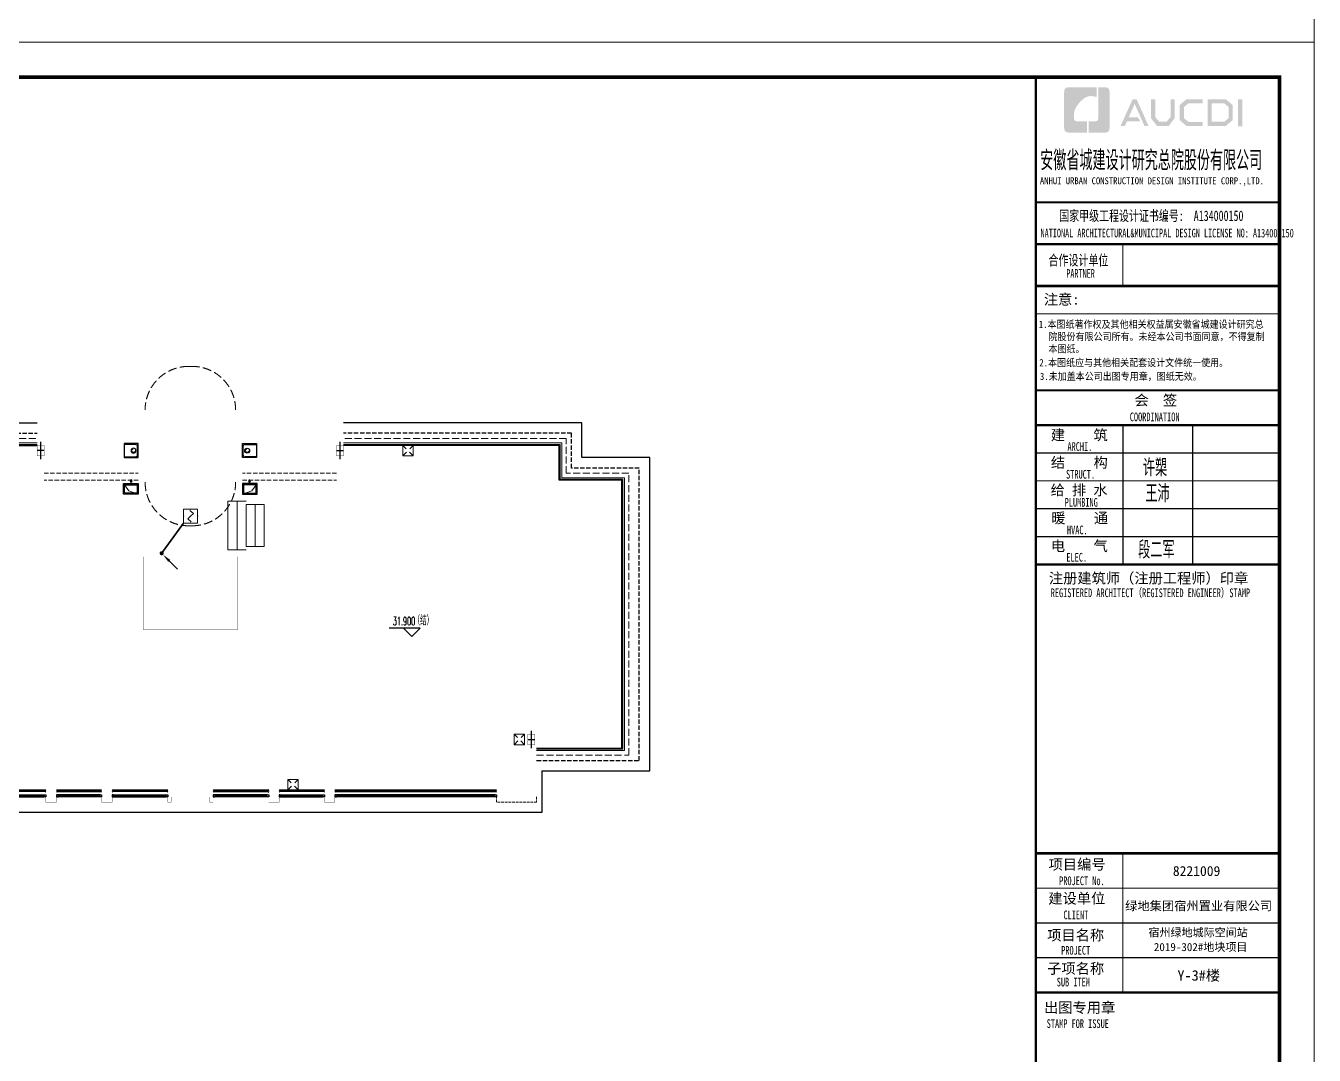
# Model space of a CAD drawing. Extents: x 3774419 to 4775970, y -926964 to 2266.
# Drawn here: x 4486647 to 4523670, y -896555 to -866979 of the extents above; entities that cross this region are included whole.
import ezdxf
from ezdxf.enums import TextEntityAlignment as Align

# ---------------------------------------------------------------- set-up
doc = ezdxf.new("R2010")
doc.units = 0
doc.header["$LTSCALE"] = 1000
doc.header["$MEASUREMENT"] = 0
for name, pattern in [('#P_--_20B1_001_t3$0$DASH', [0.35, 0.25, -0.1]), ('__DASH', [0.35, 0.25, -0.1]), ('DASH', [0.35, 0.25, -0.1])]:
    doc.linetypes.add(name, pattern=pattern)
doc.layers.get('0').update_dxf_attribs({"linetype": 'CONTINUOUS'})
for name, color, linetype in [('!!电气', 1, 'CONTINUOUS'), ('$RECOVER_210609100354-0', 7, 'CONTINUOUS'), ('3-栏杆1', 252, 'CONTINUOUS'), ('DIM_ELEV', 3, 'CONTINUOUS'), ('LVTRY', 252, 'CONTINUOUS'), ('LWIRE', 4, 'CONTINUOUS'), ('PUB_TITLE', 4, 'CONTINUOUS'), ('ROOF', 183, 'CONTINUOUS'), ('VPIPE-雨水', 4, 'DASH'), ('WIRE-消防', 4, 'CONTINUOUS'), ('图签文字', 4, 'CONTINUOUS'), ('建筑-排气道', 252, 'CONTINUOUS'), ('机电标识类', 1, 'CONTINUOUS'), ('污水', 3, 'CONTINUOUS'), ('看线', 185, 'CONTINUOUS'), ('管', 193, 'CONTINUOUS'), ('铝合金', 144, 'CONTINUOUS')]:
    doc.layers.add(name, color=color, linetype=linetype)
for name, color, linetype, lineweight in [('EQUIP-消防', 3, 'CONTINUOUS', 20), ('PUB_HATCH', 8, 'CONTINUOUS', 9), ('STAIR', 252, 'CONTINUOUS', 20), ('WINDOW', 146, 'CONTINUOUS', 20), ('图框', 147, 'CONTINUOUS', 20), ('图签', 147, 'CONTINUOUS', 18), ('平面-分水线', 189, 'CONTINUOUS', 15), ('平面-栏杆', 56, 'CONTINUOUS', 15), ('平面-看线', 252, 'CONTINUOUS', 15), ('立面-洞口示意', 252, 'CONTINUOUS', 13)]:
    doc.layers.add(name, color=color, linetype=linetype, lineweight=lineweight)
doc.styles.add('_TCH_DIM', font='SIMPLEX', dxfattribs={"bigfont": 'GBCBIG'})
doc.styles.add('HT', font='simhei.ttf')
doc.styles.get("Standard").update_dxf_attribs({"font": 'gbenor.shx', "bigfont": 'gbcbig.shx'})
doc.styles.add('宋体', font='', dxfattribs={"height": 4})
doc.styles.add('建筑图签-1', font='simhei.ttf', dxfattribs={"width": 0.7})
doc.styles.add('建筑图签-2', font='TXT.shx', dxfattribs={"width": 0.5, "bigfont": 'HZTXT.shx'})
doc.styles.get('宋体').set_extended_font_data('SimSun')

# ---------------------------------------------------------------- blocks, each defined once
blk = doc.blocks.new('R5T6Y7TRF')
at = {"layer": '平面-分水线', "color": 252, "elevation": -134}
blk.add_lwpolyline([(392485, -26438), (392785, -26438), (392785, -26738), (392485, -26738)], close=True, dxfattribs=at)
for points in [[(392485, -26438), (392582, -26534)], [(392485, -26738), (392593, -26629)], [(392676, -26629), (392785, -26738)], [(392688, -26534), (392785, -26438)]]:
    blk.add_lwpolyline(points, dxfattribs=at)
blk = doc.blocks.new('*U179')
h = blk.add_hatch(color=5)
h.set_gradient(color1=(0, 0, 255), rotation=180, tint=1)
h.paths.add_polyline_path([(0, 0), (-6.35, -6.35), (-6.35, -2.159), (-15, -2.159), (-15, 2.159), (-6.35, 2.159), (-6.35, 6.35)])
at = {"color": 0, "linetype": 'Continuous'}
blk.add_lwpolyline([(0, 0), (-6.35, -6.35), (-6.35, -2.159), (-15, -2.159), (-15, 2.159), (-6.35, 2.159), (-6.35, 6.35)], close=True, dxfattribs=at)
blk = doc.blocks.new('sgrsefv')
at = {"layer": 'PUB_HATCH'}
blk.add_hatch(color=256, dxfattribs=at).paths.add_polyline_path([(1112933, 840916), (1112933, 840646), (1113073, 840646), (1113073, 840661), (1112968, 840661), (1112948, 840681), (1112948, 840881), (1112968, 840901), (1113288, 840901), (1113308, 840881), (1113308, 840681), (1113288, 840661), (1113183, 840661), (1113183, 840646), (1113323, 840646), (1113323, 840916)])
at = {"layer": 'LVTRY', "color": 1}
for p, q in [((1113073, 840661), (1113073, 840646)), ((1113183, 840661), (1113183, 840646))]:
    blk.add_line(p, q, dxfattribs=at)
for points in [[(1112918, 840931), (1113338, 840931), (1113338, 840631), (1112918, 840631)], [(1112933, 840916), (1113323, 840916), (1113323, 840646), (1112933, 840646)], [(1113288, 840661), (1112968, 840661), (1112948, 840681), (1112948, 840881), (1112968, 840901), (1113288, 840901), (1113308, 840881), (1113308, 840681), (1113288, 840661)]]:
    blk.add_lwpolyline(points, close=True, dxfattribs=at)
at = {"layer": '立面-洞口示意'}
blk.add_lwpolyline([(1112918, 840931), (1113182, 840837), (1113338, 840631)], dxfattribs=at)
at = {"layer": '建筑-排气道', "xscale": -5, "yscale": 5, "zscale": 5, "rotation": 270}
blk.add_blockref('*U179', (1113118, 840599), dxfattribs=at)
blk = doc.blocks.new('A$C3EB2330C')
at = {"layer": '管', "color": 252}
for p, q in [((0, 380), (330, 380)), ((330, 20), (0, 20)), ((380, 330), (380, 70))]:
    blk.add_line(p, q, dxfattribs=at)
blk.add_lwpolyline([(400, 400), (400, 0), (0, 0), (0, 400)], close=True, dxfattribs=at)
for centre, start, end in [((330, 330), 0, 90), ((330, 70), 270, 360)]:
    blk.add_arc(centre, 50, start, end, dxfattribs=at)
blk.add_ellipse((267, 200), major_axis=(-49.5, -49.5), ratio=1, start_param=-0.785398, end_param=5.497787, dxfattribs=at)
blk = doc.blocks.new('GDGDGDGRGD')
at = {"color": 252, "linetype": '__DASH', "ltscale": 0.1}
blk.add_wipeout([(428917, 296115), (428717, 296115), (428717, 295815), (428917, 295815)], dxfattribs=at).dxf.layer = '污水'
at = {"layer": '机电标识类', "color": 252, "linetype": 'DASH', "ltscale": 400}
for p, q in [((428817, 295715), (428817, 296215)), ((428917, 295965), (428717, 295965))]:
    blk.add_line(p, q, dxfattribs=at)
at = {"layer": '污水', "color": 252, "linetype": '__DASH', "ltscale": 0.1, "const_width": 10}
blk.add_lwpolyline([(428917, 296115), (428717, 296115), (428717, 295815), (428917, 295815)], close=True, dxfattribs=at)
blk = doc.blocks.new('A$C1BAD4CCC')
at = {"layer": 'PUB_HATCH'}
blk.add_hatch(color=252, dxfattribs=at).paths.add_polyline_path([(15, -15), (15, -285), (155, -285), (155, -270), (50, -270), (30, -250), (30, -50), (50, -30), (370, -30), (390, -50), (390, -250), (370, -270), (265, -270), (265, -285), (405, -285), (405, -15)])
at = {"layer": 'LVTRY', "color": 252}
for p, q in [((155, -270), (155, -285)), ((265, -270), (265, -285))]:
    blk.add_line(p, q, dxfattribs=at)
for points in [[(420, 0), (0, 0), (0, -300), (420, -300)], [(405, -15), (15, -15), (15, -285), (405, -285)], [(50, -270), (370, -270), (390, -250), (390, -50), (370, -30), (50, -30), (30, -50), (30, -250), (50, -270)]]:
    blk.add_lwpolyline(points, close=True, dxfattribs=at)
at = {"layer": '立面-洞口示意', "color": 252}
blk.add_lwpolyline([(420, 0), (156, -94), (0, -300)], dxfattribs=at)
blk = doc.blocks.new('A$C2C2276DA')
at = {"layer": '$RECOVER_210609100354-0', "color": 252, "const_width": 8}
blk.add_lwpolyline([(38850, 6800), (38850, 4700), (36150, 4700), (36150, 6800)], dxfattribs=at)
at = {"color": 252, "const_width": 8}
for points in [[(33350, -100), (33350, -250), (33650, -250), (33650, -100)], [(34950, -100), (34950, -250), (35250, -250), (35250, -100)], [(36850, -100), (36850, -250), (36950, -250), (36950, -100)], [(38150, -100), (38150, -250), (38050, -250), (38050, -100)], [(40050, -100), (40050, -250), (39750, -250), (39750, -100)], [(41650, -100), (41650, -250), (41350, -250), (41350, -100)]]:
    blk.add_lwpolyline(points, dxfattribs=at)
at = {"layer": '3-栏杆1', "color": 252}
for p, q in [((28720, 82), (33330, 82)), ((33330, 53), (28720, 53)), ((33330, 82), (33350, 100)), ((33350, 100), (33330, 82)), ((33330, 82), (33330, 53)), ((33350, 33), (33330, 53)), ((33650, 100), (33670, 82)), ((33650, 33), (33670, 53)), ((34930, 82), (33670, 82)), ((33670, 82), (33670, 53)), ((33670, 53), (34930, 53)), ((34930, 82), (34950, 100)), ((34950, 100), (34930, 82)), ((34930, 82), (34930, 53)), ((34930, 53), (34950, 33)), ((34950, 33), (34930, 53)), ((35270, 82), (35250, 100)), ((35250, 100), (35270, 82)), ((35270, 53), (35250, 33)), ((35250, 33), (35270, 53)), ((35270, 82), (36830, 82)), ((35270, 82), (35270, 53)), ((36830, 53), (35270, 53)), ((36830, 82), (36850, 100)), ((36850, 100), (36830, 82)), ((36830, 82), (36830, 53)), ((36850, 33), (36830, 53)), ((38170, 82), (38150, 100)), ((38150, 100), (38170, 82)), ((38150, 33), (38170, 53)), ((39730, 82), (38170, 82)), ((38170, 82), (38170, 53)), ((38170, 53), (39730, 53)), ((39730, 82), (39750, 100)), ((39750, 100), (39730, 82)), ((39730, 82), (39730, 53)), ((39730, 53), (39750, 33)), ((39750, 33), (39730, 53)), ((40070, 82), (40050, 100)), ((40050, 100), (40070, 82)), ((40070, 53), (40050, 33)), ((40050, 33), (40070, 53)), ((40070, 82), (41330, 82)), ((40070, 82), (40070, 53)), ((41330, 53), (40070, 53)), ((41350, 100), (41330, 82)), ((41330, 82), (41330, 53)), ((41350, 33), (41330, 53)), ((41670, 82), (41650, 100)), ((41650, 100), (41670, 82)), ((41650, 33), (41670, 53)), ((46280, 82), (41670, 82)), ((41670, 82), (41670, 53)), ((41670, 53), (46280, 53)), ((46280, 82), (46300, 100)), ((46300, 100), (46280, 82)), ((46280, 82), (46280, 53)), ((46280, 53), (46300, 33)), ((46300, 33), (46280, 53))]:
    blk.add_line(p, q, dxfattribs=at)
at = {"layer": 'DIM_ELEV', "color": 252}
for p, q in [((44106, 4752), (43214, 4752)), ((43866, 4512), (43626, 4752)), ((43866, 4512), (44106, 4752))]:
    blk.add_line(p, q, dxfattribs=at)
at = {"layer": 'ROOF', "color": 252, "ltscale": 0.8}
for points in [[(25000, 9650), (26250, 9650), (26250, 10650), (33100, 10650)], [(25000, 9000), (26900, 9000), (26900, 10000), (33100, 10000)]]:
    blk.add_lwpolyline(points, dxfattribs=at)
at = {"layer": 'STAIR', "color": 252}
blk.add_line((39100, 7100), (39100, 8300), dxfattribs=at)
at = {"layer": 'STAIR', "color": 252, "linetype": 'DASH'}
for points in [[(38800, 11020, 0.414214), (37550, 12270), (37450, 12270, 0.414214), (36200, 11020)], [(38800, 8940, -0.414214), (37550, 7690), (37450, 7690, -0.414214), (36200, 8940)]]:
    blk.add_lwpolyline(points, format="xyb", dxfattribs=at)
at = {"layer": 'STAIR', "color": 252}
for points in [[(38840, 8400), (38580, 8400), (38580, 7000), (38840, 7000)], [(39100, 8400), (38840, 8400), (38840, 7000), (39100, 7000)], [(39100, 8300), (39360, 8300), (39360, 7100), (39100, 7100)], [(39360, 8300), (39620, 8300), (39620, 7100), (39360, 7100)]]:
    blk.add_lwpolyline(points, dxfattribs=at)
at = {"layer": 'VPIPE-雨水', "color": 252}
for centre in [(35867, 9850), (39133, 9850)]:
    blk.add_circle(centre, 55, dxfattribs=at)
at = {"layer": 'WINDOW', "color": 252, "linetype": 'DASH', "ltscale": 0.5}
for p, q in [((33300, 9200), (36000, 9200)), ((36000, 9000), (33300, 9000)), ((41700, 9200), (39000, 9200)), ((39000, 9000), (41700, 9000))]:
    blk.add_line(p, q, dxfattribs=at)
at = {"layer": '平面-栏杆', "color": 252}
for points in [[(25000, 9070), (26830, 9070), (26830, 10070), (33100, 10070)], [(25000, 9030), (26870, 9030), (26870, 10030), (33100, 10030)]]:
    blk.add_lwpolyline(points, dxfattribs=at)
at = {"layer": '平面-看线', "color": 252}
for p, q in [((33350, 100), (28700, 100)), ((34950, 100), (33650, 100)), ((35250, 100), (36850, 100)), ((39750, 100), (38150, 100)), ((40050, 100), (41350, 100)), ((41650, 100), (46300, 100))]:
    blk.add_line(p, q, dxfattribs=at)
at = {"layer": '平面-看线', "color": 252, "linetype": 'DASH', "ltscale": 0.8}
blk.add_lwpolyline([(25000, 9200), (26700, 9200), (26700, 10200), (33100, 10200)], dxfattribs=at)
at = {"layer": '平面-看线', "color": 252, "linetype": 'DASH', "ltscale": 0.3}
blk.add_lwpolyline([(47450, -100), (47450, -250), (46300, -250), (46300, -100)], dxfattribs=at)
at = {"layer": '看线', "color": 252, "linetype": '#P_--_20B1_001_t3$0$DASH', "ltscale": 0.5}
blk.add_lwpolyline([(25000, 9350), (26550, 9350), (26550, 10350), (33100, 10350)], dxfattribs=at)
at = {"layer": '看线', "color": 252}
blk.add_lwpolyline([(47600, 650), (47600, -550), (27400, -550), (27400, 950), (25000, 950)], dxfattribs=at)
at = {"layer": '铝合金', "color": 252}
for points in [[(28730, -40), (33320, -40)], [(28750, -70), (33300, -70)], [(28750, -100), (33300, -100)], [(33320, -40), (33350, -40), (33350, -100), (33300, -100), (33300, -70)], [(33350, -70), (33350, -100), (33300, -100), (33300, -90), (33300, -90), (33300, -70)], [(33680, -40), (33650, -40), (33650, -100), (33700, -100), (33700, -70)], [(33650, -70), (33650, -100), (33700, -100), (33700, -90), (33700, -90), (33700, -70)], [(34920, -40), (33680, -40)], [(34900, -70), (33700, -70)], [(34900, -100), (33700, -100)], [(34920, -40), (34950, -40), (34950, -100), (34900, -100), (34900, -70)], [(34950, -70), (34950, -100), (34900, -100), (34900, -90), (34900, -90), (34900, -70)], [(35280, -40), (35250, -40), (35250, -100), (35300, -100), (35300, -70)], [(35250, -70), (35250, -100), (35300, -100), (35300, -90), (35300, -90), (35300, -70)], [(35280, -40), (36820, -40)], [(35300, -70), (36800, -70)], [(35300, -100), (36800, -100)], [(36820, -40), (36850, -40), (36850, -100), (36800, -100), (36800, -70)], [(36850, -70), (36850, -100), (36800, -100), (36800, -90), (36800, -90), (36800, -70)], [(38180, -40), (38150, -40), (38150, -100), (38200, -100), (38200, -70)], [(38150, -70), (38150, -100), (38200, -100), (38200, -90), (38200, -90), (38200, -70)], [(39720, -40), (38180, -40)], [(39700, -70), (38200, -70)], [(39700, -100), (38200, -100)], [(39720, -40), (39750, -40), (39750, -100), (39700, -100), (39700, -70)], [(39750, -70), (39750, -100), (39700, -100), (39700, -90), (39700, -90), (39700, -70)], [(40080, -40), (40050, -40), (40050, -100), (40100, -100), (40100, -70)], [(40050, -70), (40050, -100), (40100, -100), (40100, -90), (40100, -90), (40100, -70)], [(40080, -40), (41320, -40)], [(40100, -70), (41300, -70)], [(40100, -100), (41300, -100)], [(41320, -40), (41350, -40), (41350, -100), (41300, -100), (41300, -70)], [(41350, -70), (41350, -100), (41300, -100), (41300, -90), (41300, -90), (41300, -70)], [(41680, -40), (41650, -40), (41650, -100), (41700, -100), (41700, -70)], [(41650, -70), (41650, -100), (41700, -100), (41700, -90), (41700, -90), (41700, -70)], [(46270, -40), (41680, -40)], [(46250, -70), (41700, -70)], [(46250, -100), (41700, -100)], [(46270, -40), (46300, -40), (46300, -100), (46250, -100), (46250, -70)], [(46300, -70), (46300, -100), (46250, -100), (46250, -90), (46250, -90), (46250, -70)]]:
    blk.add_lwpolyline(points, dxfattribs=at)
at = {"color": 252, "xscale": -1}
for name, p, rotation in [('R5T6Y7TRF', (436385, 36438, 134), 359.9999999999918), ('A$C1BAD4CCC', (35580, 8601), 180), ('sgrsefv', (-1073918, 849532), 180)]:
    blk.add_blockref(name, p, dxfattribs=dict(at, rotation=rotation))
at = {"color": 252}
for name, p, rotation in [('sgrsefv', (1148918, 849532), 179.9999999999919), ('A$C1BAD4CCC', (39420, 8601), 179.9999999032518)]:
    blk.add_blockref(name, p, dxfattribs=dict(at, rotation=rotation))
at = {"color": 252, "xscale": -1}
for p in [(439585, 28138, 134), (433085, 26838, 134)]:
    blk.add_blockref('R5T6Y7TRF', p, dxfattribs=at)
at = {"layer": '管', "color": 252, "xscale": -1, "rotation": 180}
blk.add_blockref('A$C3EB2330C', (35600, 10050), dxfattribs=at)
at = {"layer": '管', "color": 252, "rotation": 179.9999999999919}
blk.add_blockref('A$C3EB2330C', (39400, 10050), dxfattribs=at)
at = {"layer": 'DIM_ELEV', "color": 252, "style": '_TCH_DIM'}
for s, height, width, p in [('31.900', 238, 0.494118, (43315, 4832)), ('（结）', 270.1, 0.7, (43909, 4832))]:
    blk.add_text(s, height=height, dxfattribs=dict(at, width=width)).set_placement(p)
at = {"color": 252}
blk.add_blockref('GDGDGDGRGD', (-395617, -286115), dxfattribs=at)
at = {"color": 252, "xscale": -1}
blk.add_blockref('GDGDGDGRGD', (476117, -294416), dxfattribs=at)
at = {"layer": 'ROOF', "color": 252, "ltscale": 0.8}
for points in [[(47600, 650), (50700, 650), (50700, 9650), (48750, 9650), (48750, 10650), (41900, 10650)], [(47450, 1300), (49900, 1300), (49900, 9000), (48100, 9000), (48100, 10000), (41900, 10000)]]:
    blk.add_lwpolyline(points, dxfattribs=at)
at = {"layer": '平面-栏杆', "color": 252}
for points in [[(47450, 1230), (49970, 1230), (49970, 9070), (48170, 9070), (48170, 10070), (41900, 10070)], [(47450, 1270), (49930, 1270), (49930, 9030), (48130, 9030), (48130, 10030), (41900, 10030)]]:
    blk.add_lwpolyline(points, dxfattribs=at)
at = {"layer": '平面-看线', "color": 252, "linetype": 'DASH', "ltscale": 0.8}
blk.add_lwpolyline([(47450, 1100), (50100, 1100), (50100, 9200), (48300, 9200), (48300, 10200), (41900, 10200)], dxfattribs=at)
at = {"layer": '看线', "color": 252, "linetype": '#P_--_20B1_001_t3$0$DASH', "ltscale": 0.5}
blk.add_lwpolyline([(47450, 950), (50400, 950), (50400, 9350), (48450, 9350), (48450, 10350), (41900, 10350)], dxfattribs=at)
at = {"color": 252, "xscale": -1}
blk.add_blockref('GDGDGDGRGD', (470617, -286115), dxfattribs=at)
blk = doc.blocks.new('院标1')
h = blk.add_hatch(color=150)
h.dxf.hatch_style = 1
h.set_gradient(color1=(33, 113, 253), color2=(33, 113, 253), tint=1, name='INVCURVED')
edge = h.paths.add_edge_path()
edge.add_spline(control_points=[(116373, 648379), (116379, 648379), (116382, 648379), (116391, 648379), (116391, 648379), (116391, 648379), (116616, 648379), (116616, 648379), (116616, 648379), (116616, 648379), (116616, 648054), (116616, 648054), (116616, 648054), (116616, 648054), (116108, 648054), (116108, 648054), (116108, 648054), (116028, 648054), (115963, 648111), (115963, 648199), (115963, 648199), (115963, 648199), (115963, 649215), (115963, 649215), (115963, 649215), (115963, 649295), (116018, 649360), (116108, 649360), (116108, 649360), (116108, 649360), (116897, 649360), (116897, 649360), (116897, 649360), (116897, 649360), (116897, 649080), (116897, 649080), (116897, 649080), (116897, 649080), (116566, 649140), (116356, 648859), (116356, 648859), (116245, 648719), (116240, 648545), (116247, 648466), (116247, 648466), (116254, 648386), (116247, 648466), (116247, 648466), (116247, 648466), (116247, 648466), (116258, 648374), (116373, 648379)], knot_values=[0, 0, 0, 0, 0.071429, 0.071429, 0.071429, 0.107143, 0.142857, 0.142857, 0.142857, 0.178571, 0.214286, 0.214286, 0.214286, 0.25, 0.285714, 0.285714, 0.285714, 0.321429, 0.357143, 0.357143, 0.357143, 0.392857, 0.428571, 0.428571, 0.428571, 0.464286, 0.5, 0.5, 0.5, 0.535714, 0.571429, 0.571429, 0.571429, 0.607143, 0.642857, 0.642857, 0.642857, 0.678571, 0.714286, 0.714286, 0.714286, 0.75, 0.785714, 0.785714, 0.785714, 0.821429, 0.857143, 0.857143, 0.857143, 0.928571, 1, 1, 1, 1], degree=3, periodic=0)
h = blk.add_hatch(color=150)
h.dxf.hatch_style = 1
h.set_gradient(color1=(33, 113, 253), color2=(33, 113, 253), tint=1, name='INVCURVED')
edge = h.paths.add_edge_path()
edge.add_spline(control_points=[(117268, 649215), (117268, 649215), (117268, 648199), (117268, 648199), (117268, 648199), (117268, 648114), (117212, 648054), (117123, 648054), (117123, 648054), (117123, 648054), (116663, 648054), (116663, 648054), (116663, 648054), (116663, 648054), (116663, 648379), (116663, 648379), (116663, 648379), (116663, 648379), (116865, 648379), (116865, 648379), (116865, 648379), (116907, 648379), (116941, 648413), (116941, 648455), (116941, 648455), (116941, 648455), (116941, 649360), (116941, 649360), (116941, 649360), (116941, 649360), (117123, 649360), (117123, 649360), (117123, 649360), (117204, 649360), (117268, 649306), (117268, 649215)], knot_values=[0, 0, 0, 0, 0.1, 0.1, 0.1, 0.15, 0.2, 0.2, 0.2, 0.25, 0.3, 0.3, 0.3, 0.35, 0.4, 0.4, 0.4, 0.45, 0.5, 0.5, 0.5, 0.55, 0.6, 0.6, 0.6, 0.65, 0.7, 0.7, 0.7, 0.75, 0.8, 0.8, 0.8, 0.9, 1, 1, 1, 1], degree=3, periodic=0)
blk = doc.blocks.new('A$C1BA23030')
at = {"layer": 'PUB_TITLE'}
h = blk.add_hatch(color=4, dxfattribs=at)
h.paths.add_polyline_path([(5808, 56758), (5934, 56758), (5934, 55988), (5808, 55988)])
h.paths.add_polyline_path([(5056, 56642), (5056, 56116), (5416, 56116), (5540, 56223), (5540, 56541), (5420, 56642)], flags=16)
h.paths.add_polyline_path([(4938, 56760), (4938, 55998), (5460, 55998), (5659, 56168), (5659, 56596), (5463, 56760)])
h.paths.add_polyline_path([(4795, 56764), (4795, 56648), (4388, 56648), (4255, 56537), (4255, 56218), (4388, 56115), (4797, 56115), (4797, 55993), (4333, 55993), (4131, 56168), (4131, 56596), (4329, 56764)])
h.paths.add_polyline_path([(3312, 56762), (3432, 56762), (3432, 56251), (3546, 56120), (3757, 56120), (3871, 56251), (3871, 56762), (3985, 56762), (3985, 56214), (3821, 55997), (3483, 55997), (3312, 56216)])
h.paths.add_polyline_path([(2780, 56760), (2897, 56760), (3239, 55996), (3123, 55996), (2842, 56630), (2667, 56242), (2938, 56242), (2999, 56127), (2618, 56127), (2559, 55994), (2436, 55994)])
for points, const_width in [([(0, 51400), (7000, 51400)], 70), ([(0, 50599), (7000, 50599)], 35)]:
    blk.add_lwpolyline(points, dxfattribs=dict(const_width=const_width))
at = {"layer": '图框'}
for p, q in [((0, 53800), (7000, 53800)), ((0, 53800), (7000, 53800)), ((0, 52600), (7000, 52600))]:
    blk.add_line(p, q, dxfattribs=at)
for points, const_width in [([(0, 0), (0, 57400)], 70), ([(0, 53800), (7000, 53800)], 60), ([(0, 52600), (7000, 52600)], 60), ([(0, 52600), (7000, 52600)], 60), ([(2500, 52600), (2500, 51400)], 35), ([(0, 51400), (7000, 51400)], 60), ([(8, 48400), (7008, 48400)], 60), ([(8, 47400), (7008, 47400)], 70), ([(8, 47400), (7008, 47400)], 70), ([(2508, 47400), (2508, 43400)], 35), ([(4508, 47400), (4508, 43400)], 35), ([(8, 46600), (7008, 46600)], 35), ([(8, 45800), (7008, 45800)], 35), ([(8, 45000), (7008, 45000)], 35), ([(8, 44200), (7008, 44200)], 35), ([(8, 43400), (7008, 43400)], 70), ([(0, 35100), (7000, 35100)], 70), ([(0, 35100), (7000, 35100)], 70), ([(2500, 31100), (2500, 35100)], 35), ([(0, 34100), (7000, 34100)], 35), ([(0, 33100), (7000, 33100)], 35), ([(0, 32100), (7000, 32100)], 35), ([(7000, 31100), (0, 31100)], 70)]:
    blk.add_lwpolyline(points, dxfattribs=dict(at, const_width=const_width))
blk.add_blockref('院标1', (-115149, -592249))
at = {"layer": 'PUB_TITLE', "style": 'HT', "width": 0.88}
for s, p in [('1.本图纸著作权及其他相关权益属安徽省城建设计研究总', (86, 50193)), ('院股份有限公司所有。未经本公司书面同意，不得复制', (365, 49839)), ('本图纸。', (365, 49489)), (' 2.本图纸应与其他相关配套设计文件统一使用。 ', (-25, 49092)), ('3.未加盖本公司出图专用章，图纸无效。', (118, 48698))]:
    blk.add_text(s, height=210, dxfattribs=at).set_placement(p)
at = {"layer": '图签', "color": 154, "style": '宋体'}
for s, height, p in [('8221009', 286.7, (3937, 34448)), ('绿地集团宿州置业有限公司', 258.01, (2568, 33462)), ('宿州绿地城际空间站', 232.2, (3238, 32709)), ('2019-302#地块项目', 232.21, (3392, 32291))]:
    blk.add_text(s, height=height, dxfattribs=at).set_placement(p)
at = {"layer": '图签文字', "color": 7, "style": '建筑图签-1'}
for s, height, width, p in [('安徽省城建设计研究总院股份有限公司', 500, 0.55, (128, 54777)), ('国家甲级工程设计证书编号:  A134000150', 300, 0.7, (672, 53267)), ('合作设计单位', 300, 0.7, (365, 51990))]:
    blk.add_text(s, height=height, dxfattribs=dict(at, width=width)).set_placement(p)
at = {"layer": '图签文字', "linetype": 'Continuous', "style": '建筑图签-1', "width": 0.91}
blk.add_text('ANHUI URBAN CONSTRUCTION DESIGN INSTITUTE CORP.,LTD.', height=200, dxfattribs=at).set_placement((118, 54322))
at = {"layer": '图签文字', "style": '建筑图签-1'}
for s, width, p in [('NATIONAL ARCHITECTURAL&MUNICIPAL DESIGN LICENSE NO: A134000150', 0.6, (137, 52795)), ('PARTNER', 0.6, (875, 51634)), ('COORDINATION', 0.7, (2700, 47513)), ('ARCHI.', 0.7, (909, 46662)), ('STRUCT.', 0.7, (870, 45865)), ('PLUMBING', 0.7, (829, 45058)), ('HVAC.', 0.7, (894, 44265)), ('ELEC.', 0.7, (878, 43480)), ('REGISTERED ARCHITECT（REGISTERED ENGINEER）STAMP', 0.7, (429, 42459)), ('PROJECT No.', 0.7, (670, 34185, -1799)), ('CLIENT', 0.7, (794, 33206)), ('PROJECT', 0.7, (729, 32187)), ('SUB ITEM', 0.7, (602, 31276)), ('STAMP FOR ISSUE', 0.7, (313, 30081))]:
    blk.add_text(s, height=250, dxfattribs=dict(at, width=width)).set_placement(p)
at = {"layer": '图签文字', "color": 7, "style": '建筑图签-1'}
for s, p in [('注意:', (231, 50863)), ('会  签', (2835, 47968)), ('建    筑', (430, 46967)), ('结    构', (434, 46179)), ('给 排 水', (425, 45385)), ('暖    通', (443, 44582)), ('电    气', (433, 43782)), ('注册建筑师（注册工程师）印章', (375, 42854)), ('项目编号', (368, 34632)), ('建设单位', (360, 33655)), ('项目名称', (327, 32597)), ('子项名称', (327, 31640)), ('出图专用章', (236, 30518))]:
    blk.add_text(s, height=300, dxfattribs=at).set_placement(p)
at = {"layer": '图签文字', "color": 1, "style": '建筑图签-2', "width": 0.7}
for s, p in [('许槊', (3075, 45928)), ('王沛', (3146, 45187)), ('段二军', (2940, 43570))]:
    blk.add_text(s, height=500, dxfattribs=at).set_placement(p)
at = {"layer": '图签文字', "color": 2, "style": '建筑图签-1'}
blk.add_text('Y-3#楼', height=300, dxfattribs=at).set_placement((4069, 31441))
blk = doc.blocks.new('$equip$00002649')
for p, q in [((-0.5, 0.5), (-0.5, -0.5)), ((0.5, 0.5), (-0.5, 0.5)), ((-0.2, 0.2), (0.05, 0.4)), ((0, 0), (-0.2, 0.2)), ((0, 0), (0.2, -0.2)), ((0.5, -0.5), (0.5, 0.5)), ((-0.5, -0.5), (0.5, -0.5)), ((0.2, -0.2), (-0.05, -0.4))]:
    blk.add_line(p, q)
at = {"const_width": 0.04}
blk.add_lwpolyline([(-0.5, 0.5), (0.5, 0.5), (0.5, -0.5), (-0.5, -0.5), (-0.5, 0.5), (0.5, 0.5)], dxfattribs=at)
for p in [(-0.5, 0), (0, 0.5), (0.5, 0), (0, -0.5)]:
    blk.add_point(p)
at = {"color": 7, "flags": 1}
for tag, height, p in [('A', 0.00002, (0, 0)), ('B', 0.4, (0.762, -0.208))]:
    blk.add_attdef(tag, text='', height=height, dxfattribs=at).set_placement(p, align=Align.MIDDLE_CENTER)
blk = doc.blocks.new('$TelecSys$00000081')
for p, q in [((0.104, 0.104), (0.104, 0.104)), ((-1.15, -1.15), (-0.55, -0.55)), ((-0.104, -0.104), (-0.104, -0.104))]:
    blk.add_line(p, q)
at = {"const_width": 0.142}
blk.add_lwpolyline([(0.071, 0, 1), (-0.071, 0, 1)], format="xyb", close=True, dxfattribs=at)
blk.add_solid([(-0.62, -0.48), (-0.48, -0.62), (-0.1, -0.1)])
at = {"width": 0.8, "flags": 9}
blk.add_attdef('A', (0, 0), '', height=0.00002, rotation=180, dxfattribs=at)

msp = doc.modelspace()

# ---------------------------------------------------------------- linework, layer by layer
at = {"layer": '图框'}
msp.add_lwpolyline([(4439569.6, -808053.6), (4523669.6, -808053.6), (4523669.6, -867453.6), (4439569.6, -867453.6)], close=True, dxfattribs=at)
msp.add_lwpolyline([(4439569.6, -808053.6), (4523669.6, -808053.6), (4523669.6, -867453.6), (4439569.6, -867453.6)], close=True, dxfattribs=at)

# ---------------------------------------------------------------- block references
at = {"layer": '!!电气'}
for name, p in [('A$C1BA23030', (4515669.6, -925853.6)), ('A$C2C2276DA', (4453877, -889034.3))]:
    msp.add_blockref(name, p, dxfattribs=at)

# ---------------------------------------------------------------- next in the draw order: linework, layer by layer
at = {"layer": 'WIRE-消防', "linetype": 'Continuous', "const_width": 50}
msp.add_lwpolyline([(4491181.9, -881266.6), (4490551.1, -882133.8)], dxfattribs=at)
at = {"layer": '图框'}
msp.add_lwpolyline([(4439569.6, -867453.6), (4523669.6, -867453.6), (4523669.6, -926853.6), (4439569.6, -926853.6)], close=True, dxfattribs=at)
msp.add_lwpolyline([(4439569.6, -867453.6), (4523669.6, -867453.6), (4523669.6, -926853.6), (4439569.6, -926853.6)], close=True, dxfattribs=at)
at = {"layer": '图框', "const_width": 100}
msp.add_lwpolyline([(4522669.6, -925853.6), (4522669.6, -868453.6), (4442069.6, -868453.6), (4442069.6, -925853.6)], close=True, dxfattribs=at)

# ---------------------------------------------------------------- next in the draw order: block references
at = {"layer": 'EQUIP-消防', "xscale": -400, "yscale": 400, "zscale": 400}
msp.add_blockref('$equip$00002649', (4491381.9, -881066.6), dxfattribs=at)
at = {"layer": 'LWIRE', "xscale": -400, "yscale": 400, "zscale": 400}
msp.add_blockref('$TelecSys$00000081', (4490551.1, -882133.8), dxfattribs=at)

doc.saveas('drawing.dxf')
